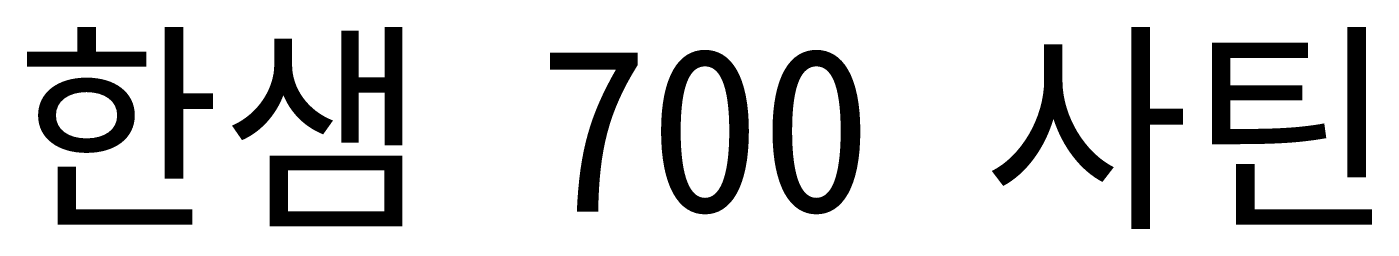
# Model space of a CAD drawing. Header units: millimetres. Extents: x -44117 to 256353, y -2095463 to 65325.
# Drawn here: x 105217 to 109151, y -1016322 to -1015730 of the extents above; entities that cross this region are included whole.
import ezdxf

# ---------------------------------------------------------------- set-up
doc = ezdxf.new("R2010")
doc.units = ezdxf.units.MM
doc.header["$LTSCALE"] = 10

msp = doc.modelspace()

# ---------------------------------------------------------------- texts
at = {"insert": (105182.75576, -1015791.77437), "char_height": 479.1296392, "attachment_point": 1}
msp.add_mtext_dynamic_manual_height_columns('{\\f굴림|b0|i0|c129|p50;한샘} 700 {\\f굴림|b0|i0|c129|p50;사틴}', width=5072.1082947, gutter_width=2395.6482, heights=[-533.35869], dxfattribs=at)
msp.add_mtext_dynamic_manual_height_columns('{\\f굴림|b0|i0|c129|p50;한샘} 700 {\\f굴림|b0|i0|c129|p50;사틴}', width=5072.1082947, gutter_width=2395.6482, heights=[-533.35869], dxfattribs=at)
msp.add_mtext_dynamic_manual_height_columns('{\\f굴림|b0|i0|c129|p50;한샘} 700 {\\f굴림|b0|i0|c129|p50;사틴}', width=5072.1082947, gutter_width=2395.6482, heights=[-533.35869], dxfattribs=at)
msp.add_mtext_dynamic_manual_height_columns('{\\f굴림|b0|i0|c129|p50;한샘} 700 {\\f굴림|b0|i0|c129|p50;사틴}', width=5072.1082947, gutter_width=2395.6482, heights=[-533.35869], dxfattribs=at)
msp.add_mtext_dynamic_manual_height_columns('{\\f굴림|b0|i0|c129|p50;한샘} 700 {\\f굴림|b0|i0|c129|p50;사틴}', width=5072.1082947, gutter_width=2395.6482, heights=[-533.35869], dxfattribs=at)

doc.saveas('drawing.dxf')
